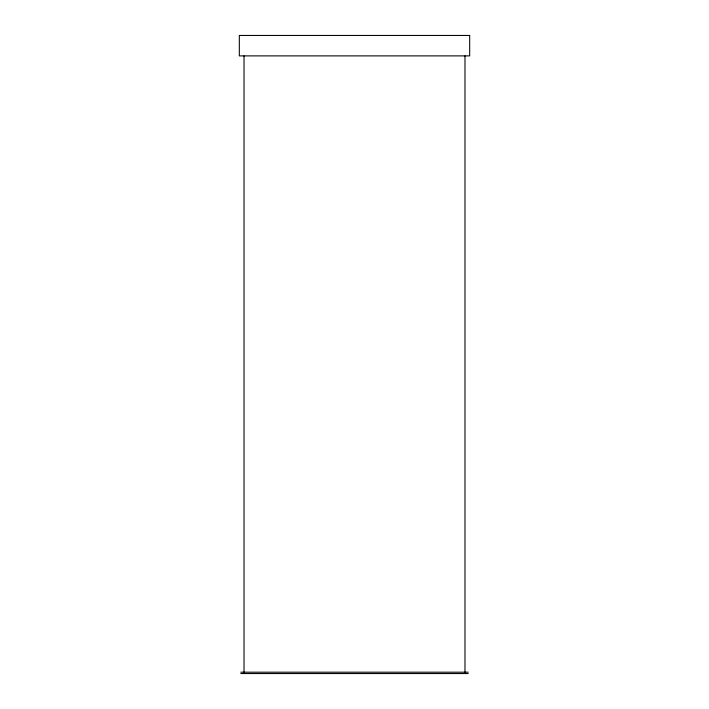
<?xml version="1.0" encoding="UTF-8"?>
<svg xmlns="http://www.w3.org/2000/svg" width="709" height="709" viewBox="0 0 709 709"><rect width="100%" height="100%" fill="white"/><g stroke="black" fill="none" stroke-linecap="round" stroke-linejoin="round"><path stroke-width="1.06" d="M240.803 672.194L468.197 672.194M240.803 673.55L468.197 673.55M464.98 55.887L464.98 672.194M244.02 55.887L244.02 672.194M469.677 35.45L239.323 35.45L239.323 55.887L469.677 55.887L469.677 35.45"/></g></svg>
